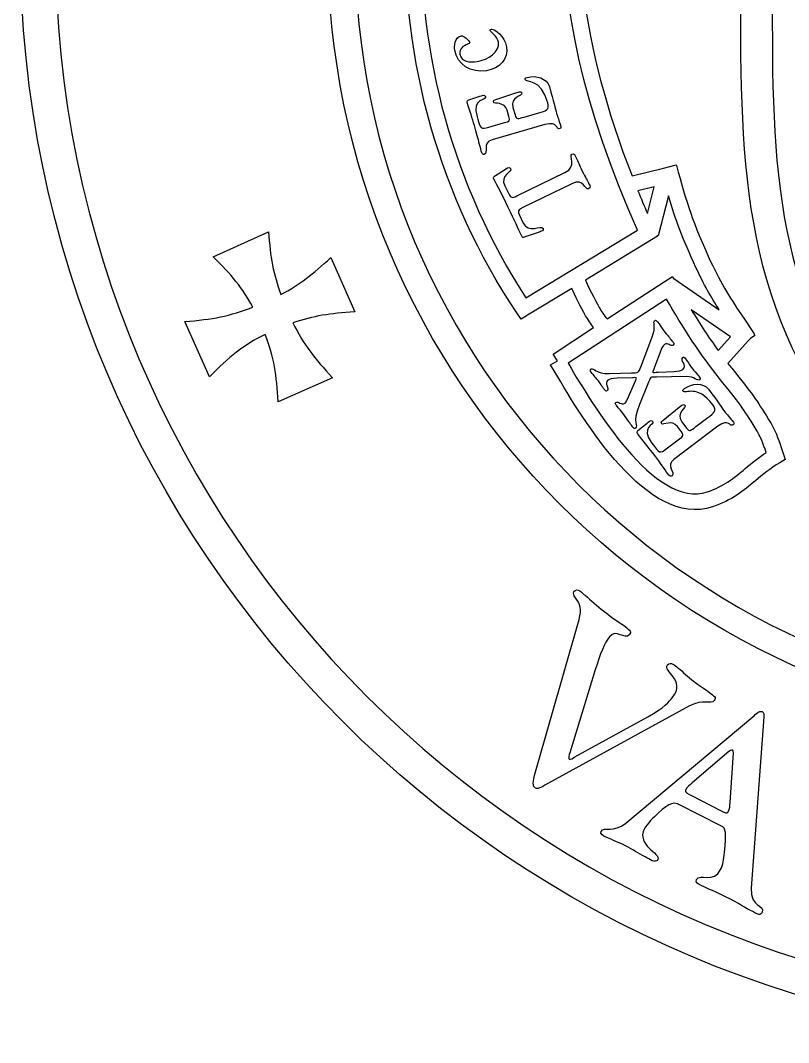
# Model space of a CAD drawing. Header units: inches. Extents: x -580 to 220, y 1335 to 2135.
# Drawn here: x -29.51 to -19.21, y 1843.6 to 1857.3 of the extents above; entities that cross this region are included whole.
import ezdxf

# ---------------------------------------------------------------- set-up
doc = ezdxf.new("R2010")
doc.units = ezdxf.units.IN
doc.header["$MEASUREMENT"] = 0
doc.layers.add('Grabado relleno', color=7, linetype='Continuous')

# ---------------------------------------------------------------- blocks, each defined once
blk = doc.blocks.new('block 2151')
at = {"layer": 'Grabado relleno', "color": 6, "lineweight": 25}
for points, knots in [([(-14.805, 1872.993), (-22.911, 1872.993), (-29.506, 1866.4), (-29.506, 1858.295), (-29.506, 1850.19), (-22.911, 1843.595), (-14.805, 1843.595), (-6.7, 1843.595), (-0.106, 1850.19), (-0.106, 1858.295), (-0.106, 1866.4), (-6.7, 1872.993), (-14.805, 1872.993)], [0, 0, 0, 0, 1, 1, 1, 2, 2, 2, 3, 3, 3, 4, 4, 4, 4]), ([(-14.805, 1844.063), (-22.653, 1844.063), (-29.038, 1850.447), (-29.038, 1858.295), (-29.038, 1866.142), (-22.653, 1872.525), (-14.805, 1872.525), (-6.958, 1872.525), (-0.574, 1866.142), (-0.574, 1858.295), (-0.574, 1850.447), (-6.958, 1844.063), (-14.805, 1844.063)], [0, 0, 0, 0, 1, 1, 1, 2, 2, 2, 3, 3, 3, 4, 4, 4, 4]), ([(-14.805, 1868.874), (-20.64, 1868.874), (-25.386, 1864.128), (-25.386, 1858.295), (-25.386, 1852.461), (-20.64, 1847.715), (-14.805, 1847.715), (-8.972, 1847.715), (-4.226, 1852.461), (-4.226, 1858.295), (-4.226, 1864.128), (-8.972, 1868.874), (-14.805, 1868.874)], [0, 0, 0, 0, 1, 1, 1, 2, 2, 2, 3, 3, 3, 4, 4, 4, 4]), ([(-14.805, 1848.076), (-20.441, 1848.076), (-25.024, 1852.66), (-25.024, 1858.295), (-25.024, 1863.929), (-20.441, 1868.512), (-14.805, 1868.512), (-9.171, 1868.512), (-4.587, 1863.929), (-4.587, 1858.295), (-4.587, 1852.66), (-9.171, 1848.076), (-14.805, 1848.076)], [0, 0, 0, 0, 1, 1, 1, 2, 2, 2, 3, 3, 3, 4, 4, 4, 4]), ([(-19.312, 1851.571), (-19.355, 1851.701), (-19.386, 1851.794), (-19.48, 1851.946), (-19.643, 1852.213), (-19.699, 1852.29), (-19.975, 1852.633), (-19.992, 1852.653), (-20.009, 1852.675), (-20.026, 1852.697), (-20.026, 1852.697), (-19.753, 1853.002), (-19.753, 1853.002), (-19.753, 1853.002), (-19.725, 1853.034), (-19.725, 1853.034), (-19.725, 1853.034), (-19.663, 1853.074), (-19.663, 1853.074), (-19.663, 1853.074), (-19.674, 1853.091), (-19.674, 1853.091), (-19.674, 1853.091), (-19.673, 1853.092), (-19.673, 1853.092), (-19.673, 1853.092), (-19.675, 1853.093), (-19.675, 1853.093), (-19.675, 1853.093), (-19.813, 1853.303), (-19.813, 1853.303), (-19.981, 1853.555), (-20.114, 1853.753), (-20.262, 1854.075), (-20.49, 1854.568), (-20.583, 1854.856), (-20.715, 1855.353), (-20.715, 1855.353), (-20.721, 1855.352), (-20.721, 1855.352), (-20.721, 1855.352), (-20.719, 1855.359), (-20.719, 1855.359), (-20.719, 1855.359), (-20.891, 1855.316), (-20.891, 1855.316), (-20.891, 1855.316), (-21.311, 1855.211), (-21.311, 1855.211), (-21.989, 1856.948), (-22.178, 1858.491), (-21.877, 1859.866), (-21.877, 1859.866), (-20.907, 1859.451), (-20.907, 1859.451), (-20.907, 1859.451), (-20.794, 1859.402), (-20.794, 1859.402), (-20.794, 1859.402), (-20.762, 1859.522), (-20.762, 1859.522), (-20.762, 1859.522), (-20.311, 1861.24), (-20.311, 1861.24), (-20.311, 1861.24), (-20.269, 1861.292), (-20.269, 1861.292), (-20.269, 1861.292), (-20.294, 1861.304), (-20.294, 1861.304), (-20.294, 1861.304), (-20.294, 1861.305), (-20.294, 1861.305), (-20.294, 1861.305), (-20.298, 1861.306), (-20.298, 1861.306), (-20.298, 1861.306), (-20.385, 1861.351), (-20.385, 1861.351), (-20.385, 1861.351), (-20.811, 1861.573), (-20.811, 1861.573), (-20.811, 1861.573), (-20.629, 1862.392), (-20.629, 1862.392), (-20.629, 1862.392), (-20.57, 1862.465), (-20.57, 1862.465), (-20.57, 1862.465), (-20.67, 1862.529), (-20.67, 1862.529), (-20.67, 1862.529), (-22.548, 1863.73), (-22.548, 1863.73), (-22.548, 1863.73), (-22.605, 1863.641), (-22.605, 1863.641), (-22.605, 1863.641), (-22.692, 1863.702), (-22.692, 1863.702), (-23.713, 1862.26), (-24.302, 1860.462), (-24.349, 1858.637), (-24.399, 1856.736), (-23.882, 1854.917), (-22.855, 1853.375), (-22.855, 1853.375), (-22.798, 1853.291), (-22.798, 1853.291), (-22.798, 1853.291), (-22.711, 1853.343), (-22.711, 1853.343), (-22.711, 1853.343), (-22.118, 1853.703), (-22.118, 1853.703), (-22.078, 1853.616), (-22, 1853.452), (-21.933, 1853.338), (-21.903, 1853.287), (-21.862, 1853.228), (-21.825, 1853.178), (-21.825, 1853.178), (-22.369, 1852.824), (-22.369, 1852.824), (-22.369, 1852.824), (-22.311, 1852.735), (-22.311, 1852.735), (-22.311, 1852.735), (-22.402, 1852.68), (-22.402, 1852.68), (-22.402, 1852.68), (-22.342, 1852.578), (-22.342, 1852.578), (-21.972, 1851.952), (-21.104, 1850.484), (-20.231, 1850.776), (-19.976, 1850.861), (-19.814, 1850.995), (-19.658, 1851.125), (-19.56, 1851.206), (-19.459, 1851.291), (-19.331, 1851.367), (-19.331, 1851.367), (-19.257, 1851.411), (-19.257, 1851.411), (-19.257, 1851.412), (-19.285, 1851.493), (-19.285, 1851.493), (-19.285, 1851.493), (-19.312, 1851.571), (-19.312, 1851.571)], [0, 0, 0, 0, 1, 1, 1, 2, 2, 2, 3, 3, 3, 4, 4, 4, 5, 5, 5, 6, 6, 6, 7, 7, 7, 8, 8, 8, 9, 9, 9, 10, 10, 10, 11, 11, 11, 12, 12, 12, 13, 13, 13, 14, 14, 14, 15, 15, 15, 16, 16, 16, 17, 17, 17, 18, 18, 18, 19, 19, 19, 20, 20, 20, 21, 21, 21, 22, 22, 22, 23, 23, 23, 24, 24, 24, 25, 25, 25, 26, 26, 26, 27, 27, 27, 28, 28, 28, 29, 29, 29, 30, 30, 30, 31, 31, 31, 32, 32, 32, 33, 33, 33, 34, 34, 34, 35, 35, 35, 36, 36, 36, 37, 37, 37, 38, 38, 38, 39, 39, 39, 40, 40, 40, 41, 41, 41, 42, 42, 42, 43, 43, 43, 44, 44, 44, 45, 45, 45, 46, 46, 46, 47, 47, 47, 48, 48, 48, 49, 49, 49, 50, 50, 50, 50]), ([(-9.696, 1862.576), (-9.696, 1862.576), (-10.025, 1862.576), (-10.025, 1862.576), (-9.976, 1862.589), (-9.916, 1862.628), (-9.894, 1862.736), (-9.856, 1862.928), (-10.011, 1862.986), (-10.011, 1862.986), (-10.011, 1862.986), (-10.536, 1863.091), (-10.536, 1863.091), (-11.981, 1863.381), (-13.123, 1863.611), (-14.821, 1863.609), (-16.869, 1863.608), (-18.084, 1863.329), (-19.06, 1863.105), (-19.247, 1863.062), (-19.424, 1863.021), (-19.595, 1862.985), (-19.595, 1862.985), (-19.751, 1862.926), (-19.711, 1862.736), (-19.689, 1862.63), (-19.627, 1862.591), (-19.578, 1862.577), (-19.578, 1862.577), (-19.853, 1862.577), (-19.853, 1862.577), (-19.853, 1862.577), (-19.853, 1857.26), (-19.853, 1857.26), (-19.853, 1854.913), (-19.71, 1852.972), (-17.911, 1851.141), (-16.851, 1850.063), (-16.13, 1849.569), (-14.936, 1848.752), (-14.936, 1848.752), (-14.863, 1848.702), (-14.863, 1848.702), (-14.863, 1848.702), (-14.732, 1848.612), (-14.732, 1848.612), (-14.732, 1848.612), (-14.61, 1848.713), (-14.61, 1848.713), (-14.241, 1849.018), (-13.919, 1849.25), (-13.608, 1849.474), (-12.968, 1849.935), (-12.415, 1850.334), (-11.712, 1851.173), (-9.998, 1853.218), (-9.696, 1854.765), (-9.696, 1857.26), (-9.696, 1857.26), (-9.696, 1862.576), (-9.696, 1862.576)], [0, 0, 0, 0, 1, 1, 1, 2, 2, 2, 3, 3, 3, 4, 4, 4, 5, 5, 5, 6, 6, 6, 7, 7, 7, 8, 8, 8, 9, 9, 9, 10, 10, 10, 11, 11, 11, 12, 12, 12, 13, 13, 13, 14, 14, 14, 15, 15, 15, 16, 16, 16, 17, 17, 17, 18, 18, 18, 19, 19, 19, 20, 20, 20, 20]), ([(-22.733, 1853.579), (-23.698, 1855.065), (-24.184, 1856.81), (-24.137, 1858.632), (-24.091, 1860.379), (-23.537, 1862.102), (-22.575, 1863.495), (-22.575, 1863.495), (-20.883, 1862.413), (-20.883, 1862.413), (-22.554, 1860.289), (-22.67, 1857.694), (-21.238, 1854.486), (-21.238, 1854.486), (-22.733, 1853.579), (-22.733, 1853.579)], [0, 0, 0, 0, 1, 1, 1, 2, 2, 2, 3, 3, 3, 4, 4, 4, 5, 5, 5, 5]), ([(-10.118, 1857.26), (-10.118, 1854.82), (-10.395, 1853.401), (-12.035, 1851.444), (-12.705, 1850.645), (-13.238, 1850.261), (-13.855, 1849.816), (-14.172, 1849.588), (-14.376, 1849.453), (-14.755, 1849.139), (-15.894, 1849.919), (-16.596, 1850.405), (-17.609, 1851.437), (-19.3, 1853.157), (-19.431, 1854.935), (-19.431, 1857.26), (-19.431, 1857.26), (-19.431, 1862.155), (-19.431, 1862.155), (-19.431, 1862.155), (-10.118, 1862.154), (-10.118, 1862.154), (-10.118, 1862.154), (-10.118, 1857.26), (-10.118, 1857.26)], [0, 0, 0, 0, 1, 1, 1, 2, 2, 2, 3, 3, 3, 4, 4, 4, 5, 5, 5, 6, 6, 6, 7, 7, 7, 8, 8, 8, 8]), ([(-22.991, 1856.942), (-23.014, 1857.086), (-23.156, 1857.184), (-23.195, 1857.179), (-23.212, 1857.176), (-23.213, 1857.167), (-23.212, 1857.162), (-23.207, 1857.139), (-23.115, 1857.084), (-23.101, 1857.002), (-23.081, 1856.869), (-23.237, 1856.768), (-23.387, 1856.745), (-23.483, 1856.729), (-23.599, 1856.736), (-23.616, 1856.843), (-23.628, 1856.919), (-23.579, 1856.951), (-23.507, 1856.98), (-23.496, 1856.984), (-23.484, 1856.989), (-23.486, 1857.002), (-23.491, 1857.026), (-23.57, 1857.095), (-23.597, 1857.091), (-23.688, 1857.076), (-23.694, 1856.943), (-23.686, 1856.895), (-23.657, 1856.707), (-23.468, 1856.588), (-23.26, 1856.621), (-23.082, 1856.649), (-22.966, 1856.783), (-22.991, 1856.942)], [0, 0, 0, 0, 1, 1, 1, 2, 2, 2, 3, 3, 3, 4, 4, 4, 5, 5, 5, 6, 6, 6, 7, 7, 7, 8, 8, 8, 9, 9, 9, 10, 10, 10, 11, 11, 11, 11]), ([(-22.274, 1855.845), (-22.265, 1855.848), (-22.26, 1855.858), (-22.265, 1855.876), (-22.287, 1855.951), (-22.31, 1856.007), (-22.321, 1856.049), (-22.341, 1856.117), (-22.358, 1856.2), (-22.418, 1856.408), (-22.45, 1856.52), (-22.597, 1856.565), (-22.715, 1856.531), (-22.744, 1856.523), (-22.746, 1856.511), (-22.744, 1856.506), (-22.729, 1856.454), (-22.536, 1856.53), (-22.439, 1856.192), (-22.411, 1856.094), (-22.468, 1856.084), (-22.561, 1856.057), (-22.561, 1856.057), (-22.755, 1856.001), (-22.755, 1856.001), (-22.843, 1855.976), (-22.86, 1855.965), (-22.878, 1856.028), (-22.878, 1856.028), (-22.907, 1856.129), (-22.907, 1856.129), (-22.948, 1856.271), (-22.776, 1856.279), (-22.788, 1856.323), (-22.798, 1856.355), (-22.85, 1856.331), (-22.869, 1856.324), (-22.869, 1856.324), (-23.136, 1856.237), (-23.136, 1856.237), (-23.177, 1856.224), (-23.17, 1856.21), (-23.166, 1856.2), (-23.159, 1856.174), (-23.018, 1856.209), (-22.985, 1856.092), (-22.985, 1856.092), (-22.96, 1856.006), (-22.96, 1856.006), (-22.943, 1855.947), (-22.954, 1855.944), (-23.019, 1855.926), (-23.019, 1855.926), (-23.231, 1855.864), (-23.231, 1855.864), (-23.336, 1855.835), (-23.339, 1855.84), (-23.387, 1856.005), (-23.462, 1856.268), (-23.254, 1856.213), (-23.273, 1856.277), (-23.281, 1856.308), (-23.329, 1856.287), (-23.349, 1856.28), (-23.349, 1856.28), (-23.497, 1856.231), (-23.497, 1856.231), (-23.511, 1856.227), (-23.523, 1856.213), (-23.518, 1856.196), (-23.484, 1856.076), (-23.451, 1855.983), (-23.423, 1855.887), (-23.363, 1855.678), (-23.341, 1855.577), (-23.325, 1855.522), (-23.319, 1855.503), (-23.304, 1855.495), (-23.29, 1855.499), (-23.23, 1855.517), (-23.323, 1855.657), (-23.186, 1855.696), (-23.186, 1855.696), (-22.477, 1855.899), (-22.477, 1855.899), (-22.292, 1855.953), (-22.344, 1855.825), (-22.274, 1855.845)], [0, 0, 0, 0, 1, 1, 1, 2, 2, 2, 3, 3, 3, 4, 4, 4, 5, 5, 5, 6, 6, 6, 7, 7, 7, 8, 8, 8, 9, 9, 9, 10, 10, 10, 11, 11, 11, 12, 12, 12, 13, 13, 13, 14, 14, 14, 15, 15, 15, 16, 16, 16, 17, 17, 17, 18, 18, 18, 19, 19, 19, 20, 20, 20, 21, 21, 21, 22, 22, 22, 23, 23, 23, 24, 24, 24, 25, 25, 25, 26, 26, 26, 27, 27, 27, 28, 28, 28, 29, 29, 29, 29]), ([(-21.885, 1855.098), (-21.91, 1855.149), (-21.935, 1855.189), (-21.977, 1855.274), (-22.02, 1855.36), (-22.034, 1855.404), (-22.058, 1855.455), (-22.077, 1855.493), (-22.085, 1855.52), (-22.119, 1855.503), (-22.159, 1855.484), (-22.038, 1855.341), (-22.212, 1855.256), (-22.212, 1855.256), (-22.853, 1854.943), (-22.853, 1854.943), (-22.921, 1854.91), (-22.934, 1854.92), (-22.96, 1854.972), (-22.96, 1854.972), (-23.013, 1855.08), (-23.013, 1855.08), (-23.09, 1855.225), (-22.913, 1855.26), (-22.937, 1855.311), (-22.953, 1855.344), (-23.002, 1855.303), (-23.018, 1855.292), (-23.018, 1855.292), (-23.141, 1855.215), (-23.141, 1855.215), (-23.155, 1855.207), (-23.174, 1855.197), (-23.166, 1855.178), (-23.107, 1855.059), (-23.06, 1854.977), (-22.97, 1854.79), (-22.879, 1854.604), (-22.843, 1854.516), (-22.785, 1854.397), (-22.775, 1854.378), (-22.756, 1854.388), (-22.741, 1854.393), (-22.741, 1854.393), (-22.543, 1854.464), (-22.543, 1854.464), (-22.524, 1854.47), (-22.489, 1854.478), (-22.502, 1854.505), (-22.53, 1854.562), (-22.697, 1854.434), (-22.768, 1854.578), (-22.768, 1854.578), (-22.82, 1854.685), (-22.82, 1854.685), (-22.846, 1854.737), (-22.844, 1854.753), (-22.776, 1854.786), (-22.776, 1854.786), (-22.119, 1855.107), (-22.119, 1855.107), (-21.95, 1855.19), (-21.948, 1855.012), (-21.892, 1855.039), (-21.862, 1855.054), (-21.874, 1855.075), (-21.885, 1855.098)], [0, 0, 0, 0, 1, 1, 1, 2, 2, 2, 3, 3, 3, 4, 4, 4, 5, 5, 5, 6, 6, 6, 7, 7, 7, 8, 8, 8, 9, 9, 9, 10, 10, 10, 11, 11, 11, 12, 12, 12, 13, 13, 13, 14, 14, 14, 15, 15, 15, 16, 16, 16, 17, 17, 17, 18, 18, 18, 19, 19, 19, 20, 20, 20, 21, 21, 21, 22, 22, 22, 22]), ([(-21.012, 1855.067), (-21.012, 1855.067), (-21.103, 1854.706), (-21.103, 1854.706), (-21.148, 1854.809), (-21.191, 1854.911), (-21.232, 1855.012), (-21.232, 1855.012), (-21.012, 1855.067), (-21.012, 1855.067)], [0, 0, 0, 0, 1, 1, 1, 2, 2, 2, 3, 3, 3, 3]), ([(-21.935, 1853.814), (-21.935, 1853.814), (-21.048, 1854.353), (-21.048, 1854.353), (-21.048, 1854.353), (-20.968, 1854.402), (-20.968, 1854.402), (-20.968, 1854.402), (-20.972, 1854.411), (-20.972, 1854.411), (-20.972, 1854.411), (-20.959, 1854.408), (-20.959, 1854.408), (-20.959, 1854.408), (-20.823, 1854.946), (-20.823, 1854.946), (-20.728, 1854.626), (-20.631, 1854.365), (-20.455, 1853.986), (-20.348, 1853.754), (-20.25, 1853.585), (-20.143, 1853.417), (-20.143, 1853.417), (-20.749, 1853.836), (-20.749, 1853.836), (-20.749, 1853.836), (-20.753, 1853.831), (-20.753, 1853.831), (-20.753, 1853.831), (-20.77, 1853.864), (-20.77, 1853.864), (-20.77, 1853.864), (-20.868, 1853.801), (-20.868, 1853.801), (-20.868, 1853.801), (-21.646, 1853.294), (-21.646, 1853.294), (-21.682, 1853.342), (-21.722, 1853.399), (-21.749, 1853.446), (-21.818, 1853.561), (-21.901, 1853.74), (-21.935, 1853.814)], [0, 0, 0, 0, 1, 1, 1, 2, 2, 2, 3, 3, 3, 4, 4, 4, 5, 5, 5, 6, 6, 6, 7, 7, 7, 8, 8, 8, 9, 9, 9, 10, 10, 10, 11, 11, 11, 12, 12, 12, 13, 13, 13, 14, 14, 14, 14]), ([(-25.347, 1854.116), (-25.59, 1853.895), (-25.761, 1853.756), (-26.016, 1853.623), (-26.116, 1853.894), (-26.159, 1854.124), (-26.181, 1854.462), (-26.181, 1854.462), (-26.924, 1854.128), (-26.924, 1854.128), (-26.68, 1853.89), (-26.528, 1853.707), (-26.392, 1853.453), (-26.695, 1853.334), (-26.937, 1853.287), (-27.305, 1853.26), (-27.305, 1853.26), (-26.971, 1852.518), (-26.971, 1852.518), (-26.715, 1852.784), (-26.52, 1852.943), (-26.227, 1853.087), (-26.106, 1852.775), (-26.072, 1852.543), (-26.052, 1852.182), (-26.052, 1852.182), (-25.325, 1852.505), (-25.325, 1852.505), (-25.565, 1852.77), (-25.71, 1852.946), (-25.854, 1853.241), (-25.579, 1853.338), (-25.357, 1853.368), (-25.025, 1853.389), (-25.025, 1853.389), (-25.347, 1854.116), (-25.347, 1854.116)], [0, 0, 0, 0, 1, 1, 1, 2, 2, 2, 3, 3, 3, 4, 4, 4, 5, 5, 5, 6, 6, 6, 7, 7, 7, 8, 8, 8, 9, 9, 9, 10, 10, 10, 11, 11, 11, 12, 12, 12, 12]), ([(-19.513, 1851.503), (-19.62, 1851.432), (-19.708, 1851.36), (-19.794, 1851.289), (-19.948, 1851.161), (-20.081, 1851.05), (-20.299, 1850.977), (-21.008, 1850.741), (-21.844, 1852.154), (-22.159, 1852.687), (-22.159, 1852.687), (-22.167, 1852.701), (-22.167, 1852.701), (-22.167, 1852.701), (-20.847, 1853.56), (-20.847, 1853.56), (-20.643, 1853.195), (-20.368, 1852.781), (-20.141, 1852.499), (-19.869, 1852.163), (-19.82, 1852.094), (-19.661, 1851.835), (-19.58, 1851.704), (-19.555, 1851.628), (-19.513, 1851.503), (-19.513, 1851.503), (-19.513, 1851.503), (-19.513, 1851.503)], [0, 0, 0, 0, 1, 1, 1, 2, 2, 2, 3, 3, 3, 4, 4, 4, 5, 5, 5, 6, 6, 6, 7, 7, 7, 8, 8, 8, 9, 9, 9, 9]), ([(-20.156, 1852.871), (-20.277, 1853.039), (-20.403, 1853.23), (-20.518, 1853.418), (-20.518, 1853.418), (-19.992, 1853.054), (-19.992, 1853.054), (-19.992, 1853.054), (-20.156, 1852.871), (-20.156, 1852.871)], [0, 0, 0, 0, 1, 1, 1, 2, 2, 2, 3, 3, 3, 3]), ([(-21.098, 1852.423), (-21.086, 1852.454), (-21.068, 1852.501), (-21.057, 1852.509), (-21.048, 1852.516), (-21.013, 1852.515), (-20.981, 1852.516), (-20.981, 1852.516), (-20.581, 1852.522), (-20.581, 1852.522), (-20.477, 1852.524), (-20.434, 1852.458), (-20.405, 1852.48), (-20.387, 1852.493), (-20.403, 1852.507), (-20.421, 1852.531), (-20.448, 1852.567), (-20.481, 1852.6), (-20.509, 1852.637), (-20.533, 1852.669), (-20.552, 1852.705), (-20.594, 1852.76), (-20.61, 1852.782), (-20.621, 1852.786), (-20.631, 1852.778), (-20.675, 1852.744), (-20.564, 1852.668), (-20.631, 1852.618), (-20.649, 1852.605), (-20.691, 1852.594), (-20.748, 1852.591), (-20.748, 1852.591), (-20.954, 1852.581), (-20.954, 1852.581), (-21.002, 1852.578), (-21.03, 1852.576), (-21.032, 1852.579), (-21.035, 1852.584), (-21.024, 1852.61), (-21.011, 1852.647), (-21.011, 1852.647), (-20.925, 1852.872), (-20.925, 1852.872), (-20.912, 1852.91), (-20.9, 1852.934), (-20.874, 1852.953), (-20.826, 1852.99), (-20.797, 1852.914), (-20.759, 1852.943), (-20.739, 1852.958), (-20.754, 1852.973), (-20.766, 1852.989), (-20.793, 1853.024), (-20.823, 1853.059), (-20.869, 1853.115), (-20.912, 1853.169), (-20.926, 1853.201), (-20.946, 1853.227), (-20.98, 1853.273), (-20.993, 1853.284), (-21.009, 1853.271), (-21.036, 1853.251), (-20.982, 1853.201), (-21.044, 1853.041), (-21.044, 1853.041), (-21.19, 1852.66), (-21.19, 1852.66), (-21.206, 1852.618), (-21.211, 1852.594), (-21.231, 1852.581), (-21.245, 1852.57), (-21.282, 1852.573), (-21.32, 1852.571), (-21.32, 1852.571), (-21.614, 1852.562), (-21.614, 1852.562), (-21.796, 1852.556), (-21.828, 1852.646), (-21.857, 1852.624), (-21.871, 1852.613), (-21.873, 1852.603), (-21.858, 1852.583), (-21.817, 1852.527), (-21.786, 1852.498), (-21.76, 1852.463), (-21.737, 1852.432), (-21.716, 1852.395), (-21.677, 1852.342), (-21.673, 1852.338), (-21.663, 1852.317), (-21.64, 1852.335), (-21.609, 1852.357), (-21.689, 1852.432), (-21.634, 1852.474), (-21.611, 1852.491), (-21.586, 1852.498), (-21.508, 1852.5), (-21.508, 1852.5), (-21.305, 1852.506), (-21.305, 1852.506), (-21.286, 1852.507), (-21.261, 1852.511), (-21.255, 1852.503), (-21.249, 1852.495), (-21.257, 1852.479), (-21.262, 1852.466), (-21.262, 1852.466), (-21.376, 1852.212), (-21.376, 1852.212), (-21.385, 1852.193), (-21.397, 1852.172), (-21.407, 1852.164), (-21.453, 1852.131), (-21.497, 1852.199), (-21.527, 1852.176), (-21.534, 1852.171), (-21.543, 1852.165), (-21.525, 1852.14), (-21.501, 1852.109), (-21.476, 1852.087), (-21.411, 1852), (-21.346, 1851.914), (-21.324, 1851.874), (-21.303, 1851.845), (-21.287, 1851.825), (-21.278, 1851.824), (-21.265, 1851.832), (-21.218, 1851.868), (-21.32, 1851.886), (-21.212, 1852.147), (-21.212, 1852.147), (-21.098, 1852.423), (-21.098, 1852.423)], [0, 0, 0, 0, 1, 1, 1, 2, 2, 2, 3, 3, 3, 4, 4, 4, 5, 5, 5, 6, 6, 6, 7, 7, 7, 8, 8, 8, 9, 9, 9, 10, 10, 10, 11, 11, 11, 12, 12, 12, 13, 13, 13, 14, 14, 14, 15, 15, 15, 16, 16, 16, 17, 17, 17, 18, 18, 18, 19, 19, 19, 20, 20, 20, 21, 21, 21, 22, 22, 22, 23, 23, 23, 24, 24, 24, 25, 25, 25, 26, 26, 26, 27, 27, 27, 28, 28, 28, 29, 29, 29, 30, 30, 30, 31, 31, 31, 32, 32, 32, 33, 33, 33, 34, 34, 34, 35, 35, 35, 36, 36, 36, 37, 37, 37, 38, 38, 38, 39, 39, 39, 40, 40, 40, 41, 41, 41, 42, 42, 42, 43, 43, 43, 44, 44, 44, 44]), ([(-20.068, 1852.051), (-20.11, 1852.108), (-20.156, 1852.18), (-20.286, 1852.353), (-20.357, 1852.445), (-20.51, 1852.434), (-20.609, 1852.36), (-20.632, 1852.342), (-20.63, 1852.331), (-20.627, 1852.326), (-20.594, 1852.284), (-20.441, 1852.424), (-20.229, 1852.143), (-20.168, 1852.061), (-20.216, 1852.032), (-20.294, 1851.972), (-20.294, 1851.972), (-20.455, 1851.851), (-20.455, 1851.851), (-20.529, 1851.796), (-20.54, 1851.78), (-20.58, 1851.832), (-20.58, 1851.832), (-20.643, 1851.917), (-20.643, 1851.917), (-20.732, 1852.034), (-20.575, 1852.103), (-20.602, 1852.139), (-20.622, 1852.166), (-20.662, 1852.126), (-20.678, 1852.112), (-20.678, 1852.112), (-20.896, 1851.935), (-20.896, 1851.935), (-20.929, 1851.908), (-20.917, 1851.898), (-20.912, 1851.89), (-20.895, 1851.867), (-20.776, 1851.951), (-20.703, 1851.853), (-20.703, 1851.853), (-20.649, 1851.782), (-20.649, 1851.782), (-20.612, 1851.733), (-20.621, 1851.727), (-20.675, 1851.686), (-20.675, 1851.686), (-20.852, 1851.553), (-20.852, 1851.553), (-20.938, 1851.487), (-20.943, 1851.491), (-21.046, 1851.628), (-21.211, 1851.847), (-20.997, 1851.87), (-21.037, 1851.923), (-21.057, 1851.949), (-21.094, 1851.912), (-21.11, 1851.899), (-21.11, 1851.899), (-21.231, 1851.8), (-21.231, 1851.8), (-21.242, 1851.792), (-21.248, 1851.774), (-21.238, 1851.759), (-21.163, 1851.66), (-21.099, 1851.585), (-21.038, 1851.505), (-20.907, 1851.332), (-20.851, 1851.246), (-20.816, 1851.2), (-20.804, 1851.184), (-20.787, 1851.183), (-20.775, 1851.191), (-20.725, 1851.229), (-20.862, 1851.327), (-20.749, 1851.412), (-20.749, 1851.412), (-20.159, 1851.856), (-20.159, 1851.856), (-20.006, 1851.972), (-20.009, 1851.834), (-19.951, 1851.878), (-19.943, 1851.884), (-19.942, 1851.896), (-19.953, 1851.91), (-20, 1851.972), (-20.041, 1852.016), (-20.068, 1852.051)], [0, 0, 0, 0, 1, 1, 1, 2, 2, 2, 3, 3, 3, 4, 4, 4, 5, 5, 5, 6, 6, 6, 7, 7, 7, 8, 8, 8, 9, 9, 9, 10, 10, 10, 11, 11, 11, 12, 12, 12, 13, 13, 13, 14, 14, 14, 15, 15, 15, 16, 16, 16, 17, 17, 17, 18, 18, 18, 19, 19, 19, 20, 20, 20, 21, 21, 21, 22, 22, 22, 23, 23, 23, 24, 24, 24, 25, 25, 25, 26, 26, 26, 27, 27, 27, 28, 28, 28, 29, 29, 29, 29]), ([(-20.209, 1848.178), (-20.174, 1848.223), (-20.215, 1848.243), (-20.268, 1848.284), (-20.34, 1848.34), (-20.418, 1848.385), (-20.489, 1848.44), (-20.562, 1848.497), (-20.625, 1848.563), (-20.699, 1848.62), (-20.728, 1848.644), (-20.796, 1848.709), (-20.835, 1848.659), (-20.908, 1848.565), (-20.576, 1848.465), (-20.772, 1848.214), (-20.805, 1848.172), (-20.882, 1848.082), (-21.098, 1847.963), (-21.098, 1847.963), (-22.076, 1847.425), (-22.076, 1847.425), (-22.099, 1847.412), (-22.138, 1847.383), (-22.153, 1847.394), (-22.169, 1847.406), (-22.152, 1847.453), (-22.145, 1847.478), (-22.145, 1847.478), (-21.804, 1848.592), (-21.804, 1848.592), (-21.74, 1848.804), (-21.675, 1848.955), (-21.613, 1849.035), (-21.525, 1849.147), (-21.405, 1848.988), (-21.349, 1849.06), (-21.313, 1849.104), (-21.328, 1849.113), (-21.409, 1849.176), (-21.45, 1849.206), (-21.531, 1849.254), (-21.693, 1849.38), (-21.779, 1849.447), (-21.857, 1849.525), (-21.94, 1849.59), (-21.978, 1849.619), (-22.04, 1849.702), (-22.09, 1849.639), (-22.104, 1849.619), (-22.084, 1849.578), (-22.079, 1849.569), (-21.996, 1849.463), (-21.983, 1849.405), (-22.021, 1849.268), (-22.021, 1849.268), (-22.603, 1847.226), (-22.603, 1847.226), (-22.644, 1847.079), (-22.64, 1847.033), (-22.614, 1847.013), (-22.586, 1846.991), (-22.561, 1846.997), (-22.48, 1847.044), (-22.48, 1847.044), (-20.541, 1848.107), (-20.541, 1848.107), (-20.35, 1848.211), (-20.257, 1848.117), (-20.209, 1848.178)], [0, 0, 0, 0, 1, 1, 1, 2, 2, 2, 3, 3, 3, 4, 4, 4, 5, 5, 5, 6, 6, 6, 7, 7, 7, 8, 8, 8, 9, 9, 9, 10, 10, 10, 11, 11, 11, 12, 12, 12, 13, 13, 13, 14, 14, 14, 15, 15, 15, 16, 16, 16, 17, 17, 17, 18, 18, 18, 19, 19, 19, 20, 20, 20, 21, 21, 21, 22, 22, 22, 23, 23, 23, 23]), ([(-19.567, 1848.031), (-19.604, 1848.049), (-19.648, 1848), (-19.693, 1847.962), (-19.693, 1847.962), (-21.395, 1846.534), (-21.395, 1846.534), (-21.553, 1846.402), (-21.689, 1846.496), (-21.725, 1846.426), (-21.745, 1846.387), (-21.696, 1846.369), (-21.656, 1846.349), (-21.572, 1846.307), (-21.483, 1846.277), (-21.397, 1846.233), (-21.307, 1846.186), (-21.226, 1846.13), (-21.135, 1846.084), (-21.075, 1846.054), (-20.997, 1845.987), (-20.965, 1846.05), (-20.924, 1846.131), (-21.258, 1846.241), (-21.146, 1846.457), (-21.11, 1846.53), (-21.016, 1846.615), (-20.965, 1846.665), (-20.798, 1846.83), (-20.732, 1846.812), (-20.683, 1846.786), (-20.683, 1846.786), (-20.12, 1846.5), (-20.12, 1846.5), (-20.046, 1846.462), (-20.047, 1846.424), (-20.072, 1846.141), (-20.082, 1846.044), (-20.089, 1845.98), (-20.123, 1845.913), (-20.216, 1845.73), (-20.403, 1845.866), (-20.447, 1845.779), (-20.469, 1845.737), (-20.429, 1845.724), (-20.377, 1845.698), (-20.294, 1845.655), (-20.182, 1845.614), (-20.056, 1845.55), (-19.868, 1845.453), (-19.797, 1845.402), (-19.694, 1845.35), (-19.616, 1845.31), (-19.594, 1845.29), (-19.568, 1845.342), (-19.518, 1845.441), (-19.731, 1845.402), (-19.715, 1845.663), (-19.715, 1845.663), (-19.548, 1847.899), (-19.548, 1847.899), (-19.539, 1848.008), (-19.541, 1848.018), (-19.567, 1848.031)], [0, 0, 0, 0, 1, 1, 1, 2, 2, 2, 3, 3, 3, 4, 4, 4, 5, 5, 5, 6, 6, 6, 7, 7, 7, 8, 8, 8, 9, 9, 9, 10, 10, 10, 11, 11, 11, 12, 12, 12, 13, 13, 13, 14, 14, 14, 15, 15, 15, 16, 16, 16, 17, 17, 17, 18, 18, 18, 19, 19, 19, 20, 20, 20, 21, 21, 21, 21]), ([(-19.996, 1846.815), (-20, 1846.772), (-20, 1846.73), (-20.021, 1846.688), (-20.036, 1846.658), (-20.074, 1846.681), (-20.126, 1846.707), (-20.126, 1846.707), (-20.515, 1846.906), (-20.515, 1846.906), (-20.566, 1846.931), (-20.608, 1846.949), (-20.593, 1846.979), (-20.572, 1847.022), (-20.537, 1847.046), (-20.504, 1847.075), (-20.504, 1847.075), (-20.013, 1847.495), (-20.013, 1847.495), (-19.982, 1847.521), (-19.969, 1847.519), (-19.963, 1847.515), (-19.949, 1847.508), (-19.957, 1847.512), (-19.953, 1847.48), (-19.953, 1847.48), (-19.996, 1846.815), (-19.996, 1846.815)], [0, 0, 0, 0, 1, 1, 1, 2, 2, 2, 3, 3, 3, 4, 4, 4, 5, 5, 5, 6, 6, 6, 7, 7, 7, 8, 8, 8, 9, 9, 9, 9])]:
    blk.add_open_spline(points, degree=3, knots=knots, dxfattribs=at)

msp = doc.modelspace()

# ---------------------------------------------------------------- block references
at = {"layer": 'Grabado relleno'}
msp.add_blockref('block 2151', (0, 0), dxfattribs=at)

doc.saveas('drawing.dxf')
